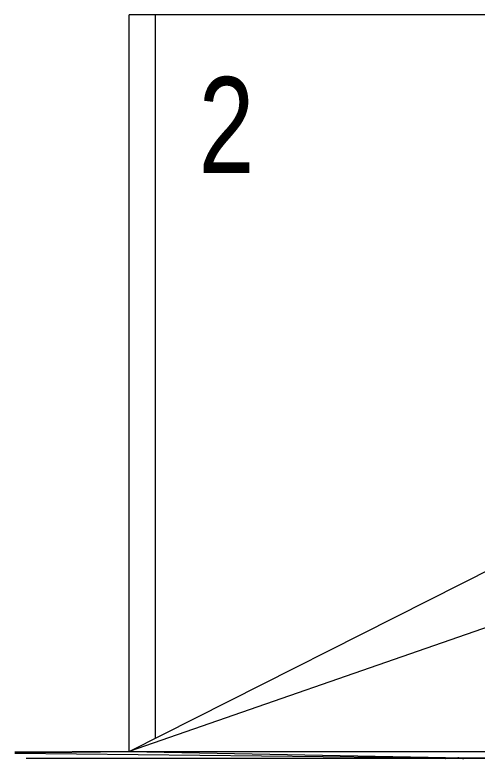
# Model space of a CAD drawing. Header units: metres. Extents: x -199 to 506, y -5 to 23.
# Drawn here: x -199.47 to -195.85, y -1.83 to 4 of the extents above; entities that cross this region are included whole.
import ezdxf

# ---------------------------------------------------------------- set-up
doc = ezdxf.new("R2010")
doc.units = ezdxf.units.M
for name, color, linetype, lineweight in [('06MUREXT', 92, 'Continuous', 9), ('29NOTAS-2', 7, 'Continuous', 5), ('46BANQ', 8, 'Continuous', 5), ('70LINEA-2', 250, 'Continuous', 15)]:
    doc.layers.add(name, color=color, linetype=linetype, lineweight=lineweight)
doc.styles.add('Arial_1', font='arial.ttf', dxfattribs={"width": 0.75, "height": 0.75})

msp = doc.modelspace()

# ---------------------------------------------------------------- linework, layer by layer
at = {"layer": '06MUREXT'}
for p, q in [((-195.072, 4), (-198.572, 4)), ((-198.572, -1.7668), (-198.572, 4)), ((-198.37, 4), (-198.37, -1.6648)), ((-198.5721, -1.7603), (-198.5721, -1.7668))]:
    msp.add_line(p, q, dxfattribs=at)
at = {"layer": '46BANQ'}
for p, q in [((-198.572, -1.7668), (-195.072, 0)), ((-195.7442, -0.785), (-198.572, -1.7668)), ((-199.4687, -1.7761), (-198.572, -1.7668)), ((-198.572, -1.7668), (-199.4687, -1.7709)), ((-196.0869, -1.8177), (-199.4687, -1.7824)), ((-198.572, -1.7668), (-195.9577, -1.8171)), ((-198.572, -1.7668), (-195.7442, -1.7668)), ((-195.9981, -1.8167), (-196.0854, -1.8175)), ((-195.6967, -1.8198), (-195.9962, -1.8167))]:
    msp.add_line(p, q, dxfattribs=at)
for points, knots in [([(-196.0893, -1.8181), (-196.0896, -1.8182), (-196.0905, -1.8185), (-196.0915, -1.8191), (-196.0925, -1.8196), (-196.0934, -1.8203), (-196.0942, -1.821), (-196.0949, -1.8219), (-196.0956, -1.8227), (-196.0961, -1.8234), (-196.0963, -1.8239)], [-0.8019426, -0.8019426, -0.8019426, -0.8019426, -0.75, -0.6666667, -0.625, -0.5833333, -0.5, -0.4583333, -0.4166667, -0.3333333, -0.3333333, -0.3333333, -0.3333333]), ([(-195.9549, -1.8261), (-195.9565, -1.8254), (-195.9622, -1.8229), (-195.9722, -1.8196), (-195.9849, -1.8172), (-195.9937, -1.8167), (-195.9981, -1.8167)], [-0.2836098, -0.2836098, -0.2836098, -0.2836098, -0.25, -0.1666667, -0.0833333, 0, 0, 0, 0])]:
    msp.add_open_spline(points, degree=3, knots=knots, dxfattribs=at)
msp.add_open_spline([(-196.0854, -1.8175), (-196.0866, -1.8175), (-196.0876, -1.8176), (-196.0887, -1.8179)], degree=3, dxfattribs=at)
at = {"layer": '70LINEA-2'}
msp.add_line((-199.38, -1.8192), (25.6939, -1.8192), dxfattribs=at)

# ---------------------------------------------------------------- texts
at = {"layer": '29NOTAS-2', "insert": (-198.029, 3.5132), "char_height": 0.75, "width": 0.505063, "attachment_point": 1, "style": 'Arial_1'}
msp.add_mtext('2', dxfattribs=at)

doc.saveas('drawing.dxf')
